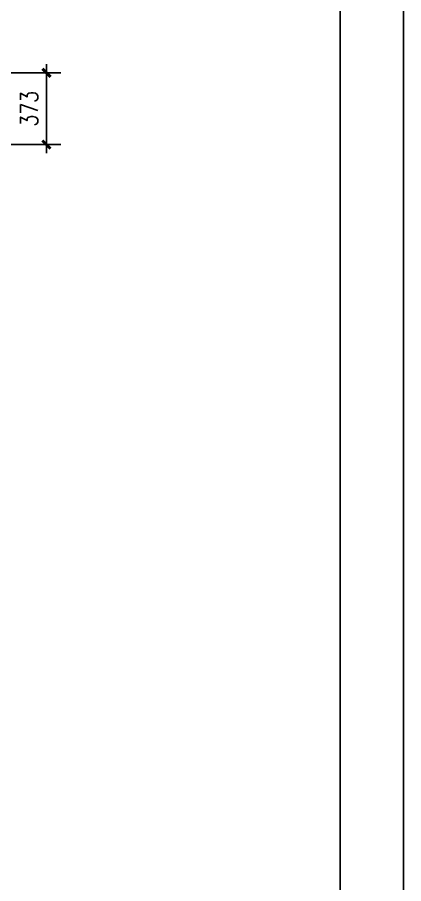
# Model space of a CAD drawing. Extents: x 1035948 to 1665131, y -158296 to 142149.
# Drawn here: x 1197878 to 1199887, y -86559 to -82051 of the extents above; entities that cross this region are included whole.
import ezdxf

# ---------------------------------------------------------------- set-up
doc = ezdxf.new("R2010")
doc.units = 0
doc.header["$LTSCALE"] = 200
doc.header["$MEASUREMENT"] = 0
doc.layers.get('0').update_dxf_attribs({"linetype": 'CONTINUOUS'})
doc.layers.get('DEFPOINTS').update_dxf_attribs({"linetype": 'CONTINUOUS'})
doc.layers.add('PUB_DIM', color=3, linetype='CONTINUOUS')
doc.styles.add('DIM_FONT', font='SIMPLEX.shx', dxfattribs={"width": 0.8})
doc.dimstyles.new('DIMN30', dxfattribs={"dimscale": 0.3, "dimtxt": 300, "dimasz": 1, "dimexe": 250, "dimexo": 300, "dimgap": 150, "dimtad": 1, "dimdec": 0, "dimzin": 0, "dimdsep": 46, "dimtxsty": 'DIM_FONT', "dimblk": '_DIMX', "dimcen": 0.09, "dimclrt": 7, "dimadec": 0, "dimazin": 0, "dimtfac": 1, "dimtdec": 0, "dimtix": 1, "dimtmove": 2, "dimatfit": 3, "dimldrblk": '_DIMX', "dimfxl": 0, "dimtolj": 1, "dimtzin": 0, "dimarcsym": 0})

# ---------------------------------------------------------------- blocks, each defined once
blk = doc.blocks.new('_DIMX')
blk.add_line((-150, 0), (150, 0))
at = {"const_width": 50}
blk.add_lwpolyline([(-70, -70), (70, 70)], dxfattribs=at)
blk = doc.blocks.new('*D317')
at = {"color": 0, "linetype": 'ByBlock'}
for p, q in [((1604239.7, -10909.5), (1604660.1, -10909.5)), ((1604585.1, -10909.8), (1604585.1, -11282.4)), ((1604239.7, -11282.7), (1604660.1, -11282.7))]:
    blk.add_line(p, q, dxfattribs=at)
at = {"layer": 'DEFPOINTS', "color": 0, "linetype": 'ByBlock'}
for p in [(1604149.7, -10909.5), (1604149.7, -11282.7), (1604585.1, -11282.7)]:
    blk.add_point(p, dxfattribs=at)
at = {"color": 0, "linetype": 'ByBlock', "xscale": 0.3, "yscale": 0.3, "zscale": 0.3}
for p, rotation in [((1604585.1, -10909.5), 90), ((1604585.1, -11282.7), 270)]:
    blk.add_blockref('_DIMX', p, dxfattribs=dict(at, rotation=rotation))
at = {"color": 7, "linetype": 'ByBlock', "insert": (1604495.1, -11096.1), "char_height": 90, "attachment_point": 5, "rotation": 90, "style": 'DIM_FONT'}
blk.add_mtext('\\A1;373', dxfattribs=at)

msp = doc.modelspace()

# ---------------------------------------------------------------- linework, layer by layer
at = {"color": 151}
msp.add_lwpolyline([(1199887.15092, -90970.48133), (1199887.15092, -77110.48133), (1180285.15092, -77110.48133), (1180285.15092, -90970.48133)], close=True, dxfattribs=at)
at = {"color": 5}
msp.add_lwpolyline([(1199557.15092, -90640.48133), (1199557.15092, -77440.48133), (1180945.15092, -77440.48133), (1180945.15092, -90640.48133)], close=True, dxfattribs=at)

# ---------------------------------------------------------------- dimensions: what is measured, and where the dimension line sits
at = {"layer": 'PUB_DIM'}
dim = msp.add_aligned_dim(p1=(1197594.31225, -82340.376), p2=(1197594.31225, -82713.56644), distance=435.36962, dimstyle='DIMN30', dxfattribs=at)
dim.commit()
dim.dimension.update_dxf_attribs({"geometry": '*D317', "text_midpoint": (1197939.68187, -82526.97122), "insert": (-406555.39077, -71430.86301)})

doc.saveas('drawing.dxf')
